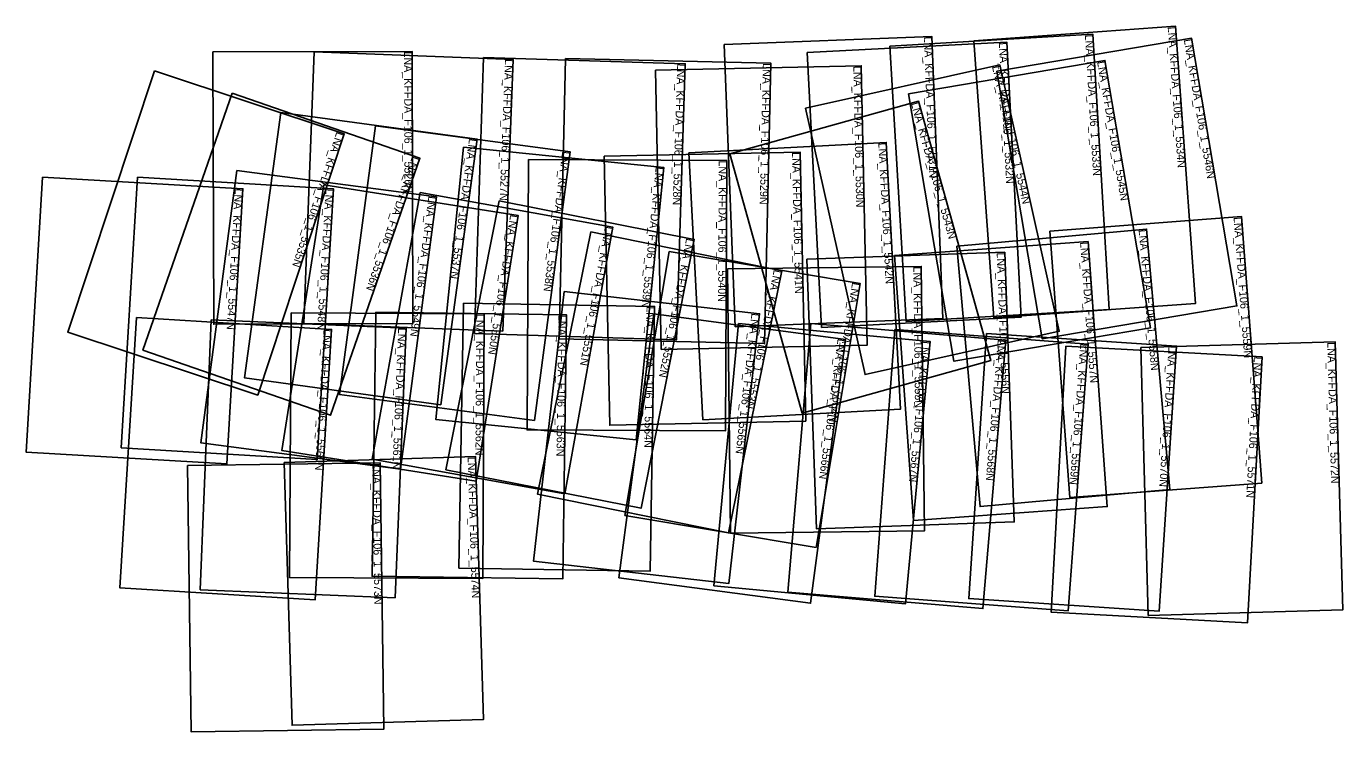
# Model space of a CAD drawing. Extents: x 440044 to 448267, y 311950 to 316357.
import ezdxf

# ---------------------------------------------------------------- set-up
doc = ezdxf.new("R2010")
doc.units = 0
doc.layers.add('Default', color=7, linetype='Continuous')

msp = doc.modelspace()

# ---------------------------------------------------------------- linework, layer by layer
at = {"layer": 'Default'}
for points in [[(445963.8, 316266.9), (447223.6, 316357), (447347.5, 314625), (446087.7, 314534.9)], [(444403.8, 316243.4), (445700.3, 316294.1), (445769.3, 314531.1), (444472.7, 314480.4)], [(444921.9, 316193.5), (446169, 316258.5), (446258.6, 314540.2), (445011.5, 314475.2)], [(445439.2, 316232.7), (446706.5, 316307.3), (446807.6, 314587.7), (445540.3, 314513.2)], [(446107.2, 316076.2), (447323.4, 316282.1), (447606.6, 314609.7), (446390.4, 314403.7)], [(441210.1, 316196.7), (442454, 316200), (442458.6, 314499.3), (441214.6, 314495.9)], [(441842.9, 316197.8), (443084.7, 316150.7), (443020.3, 314452.9), (441778.5, 314499.9)], [(442899.5, 316162.9), (444160.4, 316122.9), (444105.7, 314398.4), (442844.8, 314438.4)], [(443411.5, 316155.3), (444695.3, 316126.7), (444656.2, 314375), (443372.5, 314403.6)], [(440844.4, 316078.3), (442030.2, 315685.3), (441489.4, 314053.3), (440303.5, 314446.3)], [(443974.5, 316084), (445260, 316110.3), (445295.7, 314364.7), (444010.2, 314338.4)], [(444911.5, 315845.3), (446124.9, 316116.3), (446496.7, 314451.6), (445283.2, 314180.6)], [(445554.3, 315935.3), (446781.8, 316144), (447065.8, 314473.1), (445838.3, 314264.5)], [(441330.7, 315939.6), (442502.7, 315532.5), (441945.1, 313927), (440773.1, 314334.1)], [(444439.3, 315560), (445617.4, 315888.9), (446069.7, 314268.3), (444891.6, 313939.5)], [(441634.2, 315818.8), (442860.1, 315651.1), (442633.3, 313992.8), (441407.4, 314160.4)], [(442225, 315735.6), (443442.2, 315572.8), (443217.8, 313894.8), (442000.5, 314057.6)], [(442774.5, 315602.8), (444026, 315475.8), (443853.4, 313773.5), (442601.8, 313900.4)], [(444182.8, 315567), (445416, 315632), (445504, 313964.3), (444270.8, 313899.2)], [(443180.2, 315525), (444419.6, 315519.3), (444411.8, 313829.7), (443172.4, 313835.4)], [(443653.1, 315545.7), (444877.6, 315571.6), (444913.2, 313890.2), (443688.6, 313864.4)], [(440144.6, 315414.9), (441397.4, 315341.9), (441297.1, 313622.4), (440044.3, 313695.5)], [(440739.1, 315414.9), (441964.1, 315340.8), (441861.8, 313649.7), (440636.8, 313723.8)], [(441359.2, 315455.7), (442606.3, 315291.6), (442382.3, 313589.7), (441135.2, 313753.9)], [(441903.7, 315367.4), (443117.1, 315174.9), (442853.7, 313514.4), (441640.3, 313706.9)], [(442505.1, 315319.4), (443708.8, 315102), (443407.9, 313436.1), (442204.3, 313653.4)], [(442997.5, 315266.4), (444216.1, 315025.5), (443883.9, 313345.4), (442665.4, 313586.3)], [(446436.9, 315077.1), (447635, 315168), (447761.3, 313503.5), (446563.2, 313412.6)], [(445856, 314983.5), (447041.9, 315089.7), (447187.7, 313462.3), (446001.9, 313356.1)], [(443570.7, 315072.3), (444763.3, 314829.2), (444429.4, 313191.2), (443236.8, 313434.3)], [(445466.4, 314924.5), (446676.3, 315012.1), (446796.2, 313355.9), (445586.3, 313268.3)], [(444059.1, 314950.6), (445252.8, 314751), (444977.1, 313101.5), (443783.3, 313301.1)], [(444920.3, 314901.2), (446155.6, 314945.3), (446215.8, 313260.4), (444980.4, 313216.3)], [(444423.5, 314842.4), (445634.8, 314856.9), (445654.6, 313204.1), (444443.3, 313189.6)], [(443404.6, 314699.4), (444624.5, 314560.9), (444433.2, 312876.6), (443213.2, 313015.2)], [(442774.2, 314627.6), (443968.7, 314607.3), (443940.6, 312952.3), (442746.1, 312972.5)], [(440731.6, 314537.3), (441951.3, 314463.1), (441848.7, 312774.1), (440628.9, 312848.2)], [(441199.8, 314522.1), (442417.2, 314472), (442347.9, 312786.4), (441130.4, 312836.5)], [(441697.9, 314567.4), (442905.1, 314560), (442894.9, 312906.7), (441687.7, 312914.1)], [(442227.5, 314570.9), (443418.6, 314553.7), (443394.8, 312903.8), (442203.7, 312921)], [(443964.9, 314560.1), (445162.2, 314400.6), (444942.8, 312752.6), (443745.5, 312912.1)], [(444493.4, 314499.5), (445690.5, 314387.1), (445536.7, 312748.7), (444339.6, 312861.2)], [(444944.5, 314499.8), (446162.7, 314396.1), (446020, 312718.9), (444801.8, 312822.5)], [(445469.3, 314463), (446677.9, 314372), (446552.6, 312705.5), (445343.9, 312796.4)], [(446041.1, 314438.4), (447229.6, 314359.5), (447119.6, 312702.3), (445931.1, 312781.2)], [(446537.1, 314359.3), (447763, 314291.6), (447671.3, 312628.9), (446445.3, 312696.6)], [(447005.5, 314351.2), (448220.4, 314384.9), (448266.8, 312710.4), (447051.9, 312676.7)], [(441050.2, 313612), (442255.5, 313628.6), (442278.4, 311966.4), (441073.1, 311949.8)], [(441655, 313632.2), (442851.1, 313668.3), (442900.6, 312026.2), (441704.5, 311990.1)]]:
    msp.add_lwpolyline(points, close=True, dxfattribs=at)

# ---------------------------------------------------------------- texts
for s, rotation, p in [('LNA_KFFDA_F106_1_5534N', 274.09071, (447173.7, 316353.5)), ('LNA_KFFDA_F106_1_5531N', 272.2407, (445650.4, 316292.2)), ('LNA_KFFDA_F106_1_5532N', 272.98538, (446119.1, 316255.9)), ('LNA_KFFDA_F106_1_5533N', 273.36578, (446656.6, 316304.3)), ('LNA_KFFDA_F106_1_5546N', 279.60965, (447274.1, 316273.8)), ('LNA_KFFDA_F106_1_5526N', 270.15336, (442404, 316199.9)), ('LNA_KFFDA_F106_1_5527N', 267.82934, (443034.7, 316152.6)), ('LNA_KFFDA_F106_1_5528N', 268.18293, (444110.4, 316124.5)), ('LNA_KFFDA_F106_1_5529N', 268.72362, (444645.3, 316127.8)), ('LNA_KFFDA_F106_1_5530N', 271.17257, (445210, 316109.2)), ('LNA_KFFDA_F106_1_5544N', 282.58922, (446076.1, 316105.4)), ('LNA_KFFDA_F106_1_5545N', 279.64609, (446732.5, 316135.6)), ('LNA_KFFDA_F106_1_5543N', 285.59494, (445569.3, 315875.4)), ('LNA_KFFDA_F106_1_5535N', 251.66393, (441982.8, 315701)), ('LNA_KFFDA_F106_1_5537N', 262.21336, (442810.6, 315657.9)), ('LNA_KFFDA_F106_1_5542N', 273.02012, (445366.1, 315629.4)), ('LNA_KFFDA_F106_1_5536N', 250.84613, (442455.5, 315548.9)), ('LNA_KFFDA_F106_1_5538N', 262.38105, (443392.7, 315579.4)), ('LNA_KFFDA_F106_1_5540N', 269.73634, (444369.6, 315519.6)), ('LNA_KFFDA_F106_1_5541N', 271.21093, (444827.6, 315570.5)), ('LNA_KFFDA_F106_1_5539N', 264.20924, (443976.3, 315480.9)), ('LNA_KFFDA_F106_1_5547N', 266.66223, (441347.4, 315344.8)), ('LNA_KFFDA_F106_1_5548N', 266.53832, (441914.2, 315343.8)), ('LNA_KFFDA_F106_1_5549N', 262.50018, (442556.8, 315298.1)), ('LNA_KFFDA_F106_1_5550N', 260.98578, (443067.7, 315182.7)), ('LNA_KFFDA_F106_1_5551N', 259.76403, (443659.6, 315110.9)), ('LNA_KFFDA_F106_1_5559N', 274.33783, (447585.2, 315164.2)), ('LNA_KFFDA_F106_1_5552N', 258.81682, (444167, 315035.2)), ('LNA_KFFDA_F106_1_5557N', 274.13996, (446626.4, 315008.5)), ('LNA_KFFDA_F106_1_5558N', 275.11969, (446992.1, 315085.3)), ('LNA_KFFDA_F106_1_5556N', 272.0443, (446105.7, 314943.5)), ('LNA_KFFDA_F106_1_5555N', 270.68626, (445584.8, 314856.3)), ('LNA_KFFDA_F106_1_5553N', 258.47715, (444714.3, 314839.2)), ('LNA_KFFDA_F106_1_5554N', 260.51006, (445203.5, 314759.3)), ('LNA_KFFDA_F106_1_5564N', 269.02774, (443918.7, 314608.1)), ('LNA_KFFDA_F106_1_5562N', 269.64695, (442855.1, 314560.3)), ('LNA_KFFDA_F106_1_5563N', 269.17245, (443368.6, 314554.4)), ('LNA_KFFDA_F106_1_5565N', 263.51875, (444574.8, 314566.5)), ('LNA_KFFDA_F106_1_5560N', 266.52113, (441901.4, 314466.1)), ('LNA_KFFDA_F106_1_5561N', 267.64337, (442367.3, 314474.1)), ('LNA_KFFDA_F106_1_5566N', 262.41406, (445112.7, 314407.2)), ('LNA_KFFDA_F106_1_5567N', 264.63501, (445640.8, 314391.8)), ('LNA_KFFDA_F106_1_5568N', 265.13733, (446112.9, 314400.4)), ('LNA_KFFDA_F106_1_5569N', 265.69742, (446628.1, 314375.8)), ('LNA_KFFDA_F106_1_5570N', 266.20166, (447179.7, 314362.8)), ('LNA_KFFDA_F106_1_5572N', 271.58862, (448170.4, 314383.5)), ('LNA_KFFDA_F106_1_5571N', 266.84069, (447713.1, 314294.3)), ('LNA_KFFDA_F106_1_5573N', 270.78897, (442205.5, 313627.9)), ('LNA_KFFDA_F106_1_5574N', 271.7269, (442801.1, 313666.8))]:
    msp.add_text(s, height=50, rotation=rotation, dxfattribs=at).set_placement(p)

doc.saveas('drawing.dxf')
